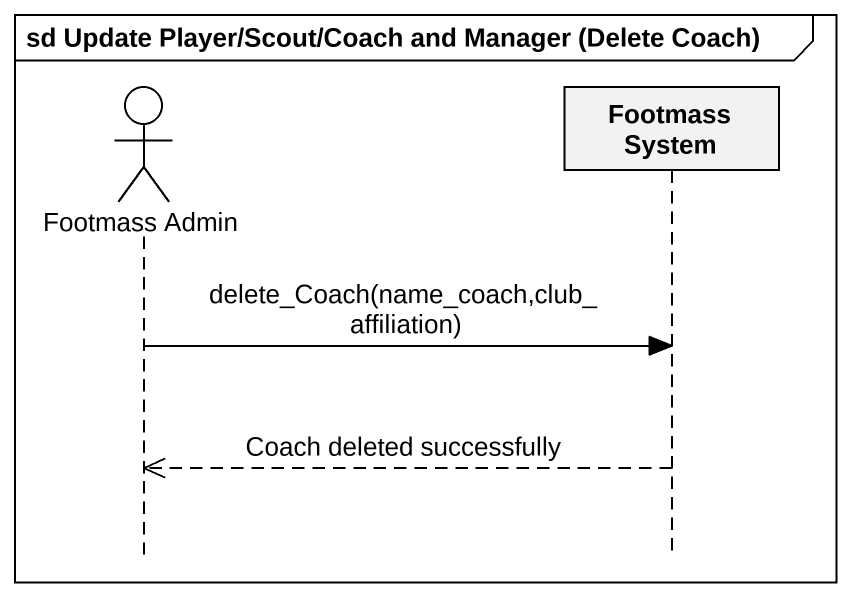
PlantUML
@startuml
mainframe sd Update Player/Scout/Coach and Manager (Delete Coach)
hide footbox
actor "Footmass Admin" as Footmass_Admin
participant "Footmass System" as Footmass_System

Footmass_Admin -> Footmass_System : delete_Coach(name_coach,club_affiliation)
Footmass_System -->> Footmass_Admin : Coach deleted successfully
@enduml
